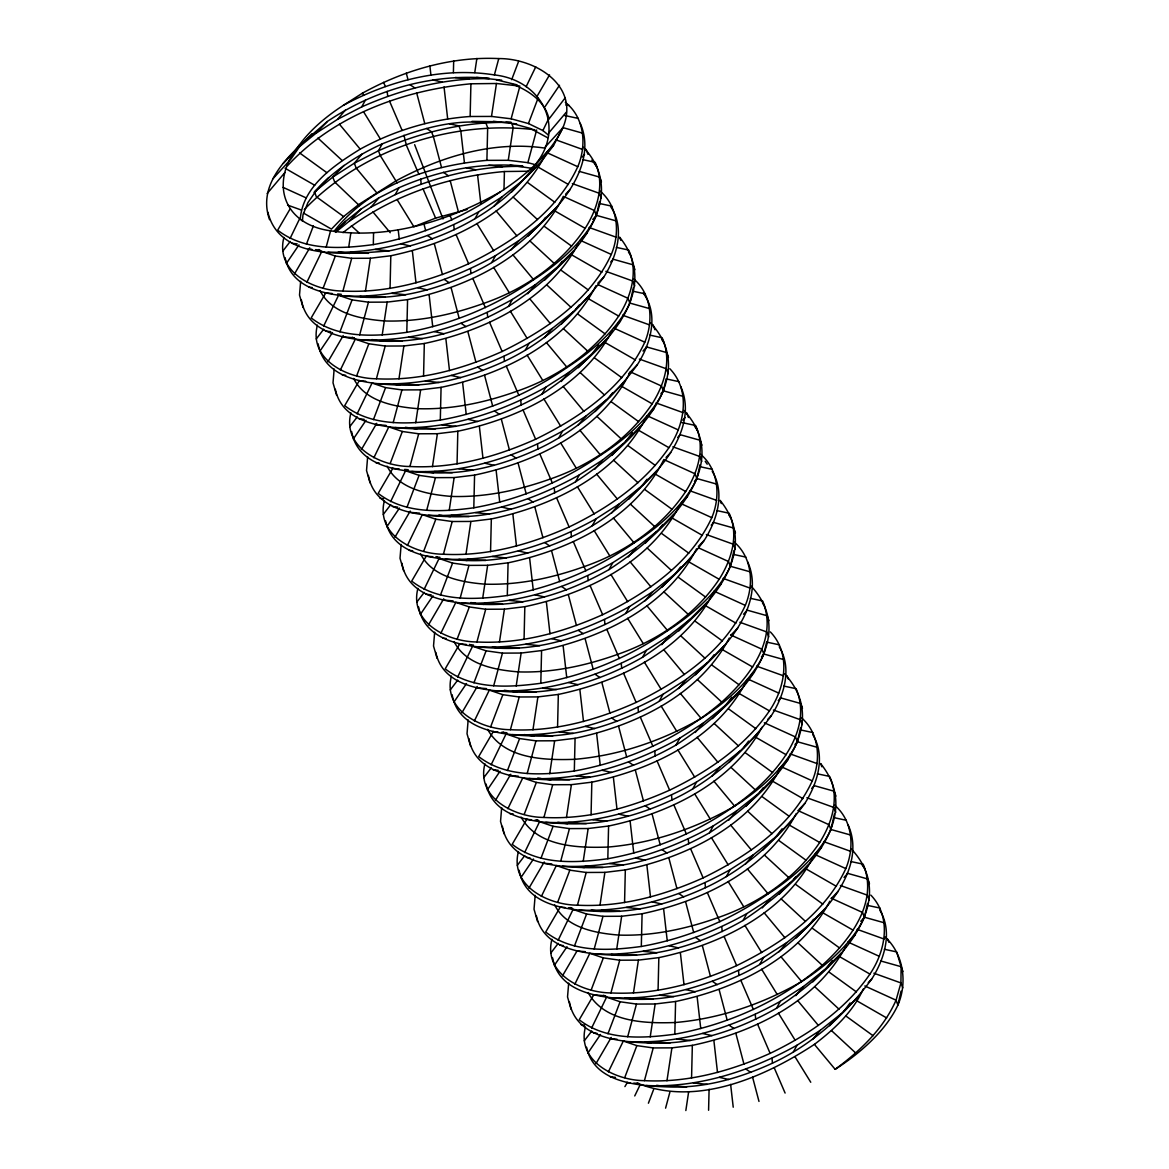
<?xml version="1.0" encoding="UTF-8"?>
<svg xmlns="http://www.w3.org/2000/svg" width="1169" height="1169" viewBox="0 0 1169 1169"><rect width="100%" height="100%" fill="white"/><g stroke="black" fill="none" stroke-linecap="round" stroke-linejoin="round"><path stroke-width="1.5" d="M267.876 212.217C279.756 262.061 350.203 253.834 388.956 250.897C445.959 239.367 502.962 211.238 536.966 162.623C565.781 124.031 539.479 79.682 494.385 74.933C442.496 66.648 389.116 80.69 343.438 105.283A135.414 67.51 -20.9 0 0 299.337 145.044C269.323 181.283 282.109 224.127 330.564 230.819C389.423 239.893 449.174 220.634 500.127 191.994A162.506 80.997 -20.9 0 0 562.888 127.728C580.511 85.746 535.358 58.289 498.768 58.582C451.161 56.317 403.846 70.286 362.419 93.184L343.438 105.283M283.906 237.409C274.993 271.924 314.096 290.906 342.926 291.037C386.369 293.331 429.271 281.393 468.623 263.756C512.563 242.246 556.649 212.48 577.778 166.714C586.926 145.321 584.602 117.338 565.314 102.317M285.075 257.633C292.498 293.434 336.92 296.21 366.584 297.321C402.75 298.826 438.346 288.538 470.946 273.561C504.438 258.422 532.173 234.048 556.692 207.132C576.142 184.848 593.399 152.934 580.233 123.315M301.383 299.951C307.9 336.847 353.14 340.267 383.344 341.187C427.416 342.795 470.581 327.934 508.515 306.38C555.509 275.709 638.113 206.022 583.404 147.25M317.398 325.143C308.484 359.657 347.602 378.639 376.418 378.771C419.861 381.065 462.778 369.126 502.129 351.489C546.055 329.979 590.155 300.214 611.285 254.447C620.154 233.508 618.313 206.533 600.15 191.117M335.328 389.233C342.751 425.034 387.173 427.81 416.836 428.921C460.922 430.528 504.087 415.667 542.021 394.114C588.577 363.048 668.405 297.803 619.57 237.117L620.812 240.376M350.905 412.876C341.991 447.391 381.109 466.373 409.924 466.504C453.367 468.813 496.284 456.86 535.621 439.223C579.561 417.713 623.647 387.962 644.791 342.181C653.646 321.241 651.82 294.267 633.656 278.85M368.381 475.418C374.913 512.314 420.139 515.734 450.343 516.654C494.414 518.262 537.594 503.401 575.513 481.847C622.507 451.176 705.112 381.489 650.402 322.717M384.411 500.61C375.497 535.124 414.6 554.106 443.431 554.238C486.874 556.546 529.776 544.593 569.128 526.956C607.632 508.398 644.499 483.425 668.916 447.683C684.669 424.639 690.952 390.636 669.822 368.717M385.58 520.833C393.003 556.634 437.425 559.41 467.089 560.521C503.254 562.026 538.851 551.739 571.451 536.761C604.943 521.622 632.677 497.249 657.197 470.333C676.646 448.048 693.918 416.135 680.738 386.515M401.888 563.151C408.419 600.048 453.645 603.467 483.849 604.388C527.92 605.995 571.086 591.134 609.02 569.581C656.014 538.909 738.618 469.222 683.909 410.451M417.903 588.343C408.989 622.858 448.107 641.839 476.923 641.971C520.38 644.28 563.283 632.327 602.634 614.689C646.559 593.18 690.66 563.429 711.789 517.662C720.659 496.708 718.818 469.733 700.655 454.317M435.832 652.434C443.256 688.234 487.678 691.011 517.341 692.121C561.427 693.728 604.592 678.868 642.526 657.314C689.082 626.248 768.91 561.003 720.089 500.317L721.317 503.576M451.409 676.077C442.496 710.591 481.613 729.573 510.429 729.704C553.872 732.013 596.789 720.06 636.141 702.423C680.066 680.913 724.166 651.162 745.296 605.396C754.151 584.442 752.325 557.467 734.161 542.051M468.886 738.618C475.418 775.515 520.643 778.934 550.847 779.855C594.933 781.462 638.099 766.601 676.033 745.048C723.012 714.376 805.631 644.689 750.922 585.917M484.916 763.81C476.002 798.325 515.105 817.306 543.936 817.452C587.379 819.747 630.296 807.794 669.632 790.156C708.136 771.598 745.004 746.64 769.421 710.884C785.173 687.84 791.457 653.836 770.342 631.918M502.392 826.351C508.924 863.248 554.15 866.667 584.354 867.588C628.425 869.195 671.591 854.334 709.525 832.781C756.518 802.109 839.123 732.422 784.414 673.651M518.422 851.543C509.509 886.058 548.612 905.04 577.442 905.186C620.885 907.48 663.787 895.527 703.139 877.89C747.079 856.38 791.165 826.629 812.294 780.863C821.164 759.908 819.323 732.934 801.174 717.518M536.337 915.634C543.76 951.434 588.182 954.225 617.86 955.321C661.932 956.929 705.097 942.068 743.031 920.514C789.586 889.448 869.415 824.203 820.594 763.518L821.836 766.776M551.914 939.277C543 973.792 582.118 992.773 610.934 992.919C654.377 995.214 697.294 983.261 736.645 965.623C780.571 944.114 824.671 914.363 845.801 868.596C854.671 847.642 852.829 820.667 834.666 805.251M569.391 1001.818C575.922 1038.715 621.163 1042.134 651.352 1043.055C695.438 1044.662 738.603 1029.801 776.537 1008.248C823.517 977.576 906.136 907.889 851.427 849.118M585.421 1027.01C576.507 1061.525 615.625 1080.507 644.44 1080.653C687.883 1082.947 730.8 1070.994 770.137 1053.357C808.641 1034.813 845.508 1009.841 869.926 974.084C885.678 951.04 891.962 917.037 870.847 895.118M637.134 1083.005C696.154 1107.364 764.511 1077.131 814.398 1044.385L835.148 1069.328A162.506 80.997 -20.9 0 0 897.909 1005.062C907.699 982.398 903.462 953.714 884.918 936.851M289.897 209.266L277.681 230.176C304.583 251.16 341.377 248.851 373.306 244.599L373.569 232.909M390.051 288.465L390.811 255.763C451.804 242.904 516.435 211.837 545.791 153.987M325.83 292.82L311.188 317.91C338.075 338.893 374.884 336.584 406.797 332.332L407.572 299.629C469.076 286.683 534.35 255.12 563.312 196.363L594.524 210.581L596.395 215.461L592.756 219.436M423.558 376.199L424.318 343.496C484.799 330.739 548.758 300.126 578.523 243.225M359.336 380.553L344.694 405.643C371.581 426.627 408.376 424.318 440.304 420.066L441.078 387.363C502.056 374.504 566.687 343.438 596.044 285.587M453.397 72.624L453.674 60.949M457.05 463.932L457.824 431.229C518.305 418.487 582.25 387.86 612.015 330.959M300.243 219.655C302.391 186.266 334.349 165.209 360.198 149.15C393.982 130.607 431.668 119.165 470.143 116.491L470.917 83.788L496.46 83.496L519.913 86.082M392.842 468.287L378.186 493.376C405.088 514.36 441.882 512.051 473.81 507.799L474.57 475.096C536.089 462.15 601.348 430.587 630.31 371.83L661.537 386.048L663.393 390.928L660.967 393.588M334.013 231.404C370.091 184.98 430.25 165.311 486.903 160.358L487.663 127.655L485.807 122.789C450.27 118.829 414.82 130.738 382.234 143.86C356.896 155.448 333.063 170.922 314.505 191.921L316.375 196.801L343.613 216.543L358.927 204.37L395.926 180.917C440.947 156.471 493.406 140.601 544.9 148.098M490.556 551.666L491.331 518.963C552.309 506.104 616.94 475.038 646.296 417.187M503.985 189.685L504.423 171.522L528.14 171.244M426.334 556.02L411.693 581.11C438.594 602.093 475.388 599.785 507.302 595.532L508.077 562.83C569.581 549.883 634.855 518.32 663.817 459.563L695.044 473.796L696.899 478.662L694.474 481.321M524.063 639.399L524.823 606.696C585.815 593.837 650.446 562.771 679.803 504.92M459.841 643.754L445.199 668.843C472.086 689.842 508.88 687.518 540.809 683.266L541.583 650.563C602.576 637.704 667.192 606.638 696.549 548.787M557.569 727.133L558.329 694.43C619.322 681.571 683.953 650.505 713.295 592.654M493.347 731.487L478.691 756.577C505.592 777.575 542.387 775.252 574.315 770.999L575.075 738.297C635.571 725.554 699.515 694.927 729.281 638.026M591.061 814.866L591.835 782.163C652.828 769.304 717.445 738.238 746.801 680.387M526.854 819.221L512.197 844.31C539.099 865.308 575.893 862.985 607.822 858.733L608.581 826.03C668.58 813.405 731.809 783.215 762.013 727.264M624.567 902.6L625.327 869.897C686.32 857.038 750.951 825.972 780.308 768.121M560.346 906.954L545.704 932.044C572.591 953.042 609.4 950.718 641.313 946.466L642.088 913.763C702.569 901.021 766.513 870.394 796.279 813.492M658.074 990.333L658.834 957.63C719.826 944.771 784.457 913.705 813.799 855.854M593.852 994.687L579.21 1019.777C606.097 1040.775 642.892 1038.452 674.82 1034.2L675.594 1001.497C736.075 988.755 800.02 958.142 829.785 901.226M691.566 1078.066L692.34 1045.364C752.821 1032.622 816.766 1002.008 846.531 945.093M708.589 1110.258L709.086 1089.23M489.197 78.265C432.369 73.121 374.401 89.75 327.291 121.518C300.258 145.657 254.667 177.79 269.571 219.699M300.652 281.276L299.512 295.085L303.063 307.432M334.159 369.009L333.019 382.818L336.57 395.166M367.65 456.743L366.525 470.552L370.076 482.899M401.157 544.476L400.017 558.285L403.583 570.633M434.663 632.21L433.524 646.019L437.074 658.366M468.155 719.943L467.03 733.752L470.581 746.1M501.662 807.677L500.537 821.486L504.087 833.833M535.168 895.41L534.028 909.219L537.579 921.567M568.675 983.144L567.535 996.952L571.086 1009.3M302.391 221.306L302.976 214.848L307.885 202.705L316.551 190.138M348.683 247.331L350.802 233.215M365.444 291.198L370.383 258.247L390.811 255.763M382.19 335.065L387.144 302.113L407.572 299.629M398.936 378.931L403.889 345.98L424.318 343.496M415.696 422.798L420.635 389.847L441.078 387.363M474.76 72.566L476.879 58.45M432.442 466.665L437.396 433.714L457.824 431.229M470.143 116.491L491.506 116.432L496.46 83.496M449.203 510.532L454.142 477.58L474.57 475.096M486.903 160.358L508.267 160.299L513.206 127.363L511.964 124.104M465.949 554.398L470.888 521.447L491.331 518.963M482.695 598.265L487.648 565.314L508.077 562.83M499.455 642.132L504.394 609.181L524.823 606.696M516.201 685.998L521.14 653.047L541.583 650.563M532.947 729.865L537.901 696.914L558.329 694.43M549.708 773.732L554.647 740.781L575.075 738.297M566.454 817.599L571.407 784.662L591.835 782.163M583.199 861.465L588.153 828.529L608.581 826.03M599.96 905.332L604.899 872.395L625.327 869.897M616.706 949.199L621.66 916.262L642.088 913.763M633.452 993.066L638.406 960.129L658.834 957.63M650.212 1036.932L655.151 1003.996L675.594 1001.497M666.958 1080.799L671.912 1047.862L692.34 1045.364M685.838 1110.55L688.658 1091.729M599.507 201.565L596.395 215.461A162.506 80.997 -20.9 0 1 533.634 279.727C495.714 306.03 452.257 324.266 406.797 332.332M440.304 420.066C485.763 411.999 529.221 393.763 567.14 367.461A162.506 80.997 -20.9 0 0 629.901 303.195L633.408 287.559M666.125 378.771L663.393 390.928A162.506 80.997 -20.9 0 1 600.632 455.194C562.727 481.496 519.27 499.733 473.81 507.799M700.012 464.765L696.899 478.662A162.506 80.997 -20.9 0 1 634.139 542.927C596.219 569.23 552.762 587.466 507.302 595.532M540.809 683.266C586.268 675.2 629.726 656.963 667.645 630.661A162.506 80.997 -20.9 0 0 730.406 566.395L733.913 550.76M766.63 641.971L763.898 654.129L761.472 656.788M800.517 727.966L797.404 741.862L794.978 744.521M641.313 946.466C686.773 938.4 730.23 920.164 768.15 893.861A162.506 80.997 -20.9 0 0 830.911 829.595L834.418 813.96M867.53 903.432L864.417 917.329L860.779 921.304M901.036 991.166L897.909 1005.062L896.053 1000.196L900.919 982.939L901.124 966.69L896.638 951.902L884.378 949.272M326.166 247.17L330.564 230.819M342.926 291.037L351.694 258.32L370.383 258.247M359.672 334.904L368.454 302.187L387.144 302.113M376.418 378.771L385.2 346.053L403.889 345.98M393.179 422.637L401.946 389.92L420.635 389.847M494.385 74.933L498.768 58.582M409.924 466.504L418.707 433.787L437.396 433.714M491.506 116.432L511.131 118.8L519.445 87.807M426.67 510.371L435.452 477.653L454.142 477.58M508.267 160.299L527.877 162.666L536.659 129.949M443.431 554.238L452.198 521.52L470.888 521.447M460.177 598.104L468.959 565.387L487.648 565.314M476.923 641.971L485.705 609.254L504.394 609.181M493.683 685.838L502.451 653.12L521.14 653.047M510.429 729.704L519.211 696.987L537.901 696.914M527.175 773.571L535.957 740.854L554.647 740.781M543.936 817.452L552.703 784.72L571.407 784.662M560.682 861.319L569.464 828.602L588.153 828.529M577.442 905.186L586.21 872.469L604.899 872.395M594.188 949.053L602.97 916.335L621.66 916.262M610.934 992.919L619.716 960.202L638.406 960.129M627.695 1036.786L636.462 1004.069L655.151 1003.996M644.44 1080.653L653.223 1047.935L671.912 1047.862M665.585 1108.154L669.969 1091.802M318.129 343.818C324.661 380.714 369.886 384.133 400.09 385.054C436.256 386.559 471.852 376.272 504.453 361.294C544.389 342.707 577.778 312.284 603.774 277.097C616.721 256.815 625.43 228.306 610.715 206.738M351.635 431.551C358.152 468.448 403.393 471.867 433.597 472.787C469.763 474.293 505.359 464.005 537.959 449.028C577.895 430.44 611.27 400.017 637.266 364.83C650.578 344.154 659.243 314.563 643.213 293.039M418.634 607.018C425.165 643.914 470.391 647.334 500.595 648.254C536.761 649.759 572.357 639.472 604.957 624.494C644.893 605.907 678.283 575.484 704.279 540.297C716.933 520.351 725.496 493.04 712.228 471.37M452.14 694.751C458.672 731.648 503.897 735.067 534.101 735.988C570.267 737.493 605.863 727.206 638.464 712.228C671.941 697.089 699.676 672.716 724.196 645.799C743.659 623.515 760.917 591.602 747.736 561.982M486.085 784.034C493.508 819.834 537.93 822.625 567.593 823.721C603.759 825.226 639.355 814.939 671.97 799.961C711.906 781.374 745.281 750.951 771.277 715.764C783.946 695.818 792.509 668.522 779.241 646.837M519.138 870.218C525.67 907.115 570.896 910.534 601.1 911.455C637.266 912.96 672.862 902.673 705.462 887.695C745.398 869.108 778.788 838.684 804.783 803.498C817.452 783.551 826.001 756.255 812.733 734.57M552.645 957.952C559.177 994.848 604.402 998.268 634.606 999.188C670.772 1000.693 706.368 990.406 738.969 975.428C772.461 960.29 800.195 935.916 824.715 909.014C844.164 886.716 861.421 854.802 848.256 825.182M306.439 244.16L313.38 225.865M323.185 288.027L335.328 256.026L351.694 258.32M339.931 331.894L352.074 299.892L368.454 302.187M356.691 375.76L368.834 343.759L385.2 346.053M373.437 419.627L385.58 387.626L401.946 389.92M511.671 79.682L518.612 61.387M390.198 463.494L402.341 431.493L418.707 433.787M511.131 118.8L528.432 123.549L538.018 98.269M406.944 507.361L419.087 475.359L435.452 477.653M423.689 551.227L435.832 519.226L452.198 521.52M440.45 595.094L452.593 563.093L468.959 565.387M457.196 638.961L469.339 606.959L485.705 609.254M473.942 682.828L486.085 650.826L502.451 653.12M490.702 726.694L502.845 694.693L519.211 696.987M507.448 770.561L519.591 738.56L535.957 740.854M524.194 814.428L536.337 782.426L552.703 784.72M540.955 858.294L553.098 826.293L569.464 828.602M557.701 902.161L569.844 870.16L586.21 872.469M574.447 946.028L586.59 914.026L602.97 916.335M591.207 989.909L603.35 957.893L619.716 960.202M607.953 1033.776L620.096 1001.76L636.462 1004.069M624.714 1077.643L636.857 1045.627L653.223 1047.935M648.4 1103.215L653.603 1089.493M290.102 238.432L299.702 218.588M306.848 282.299L321.796 251.437L318.859 249.538M323.608 326.166L338.542 295.304L352.074 299.892M340.354 370.032L355.303 339.171L352.366 337.271M357.1 413.899L372.049 383.037L385.58 387.626M526.138 86.696L535.753 66.852M373.861 457.766L388.795 426.904L402.341 431.493M548.495 135.122L542.884 130.563L549.182 117.572M390.607 501.633L405.555 470.771L419.087 475.359M407.367 545.499L422.301 514.638L435.832 519.226M424.113 589.366L439.062 558.504L436.125 556.605M440.859 633.233L455.808 602.371L469.339 606.959M457.62 677.099L472.554 646.238L469.617 644.338M474.366 720.966L489.314 690.105L502.845 694.693M491.112 764.833L506.06 733.971L503.123 732.072M507.872 808.7L522.806 777.838L536.337 782.426M524.618 852.566L539.567 821.705L536.629 819.805M541.364 896.433L556.312 865.571L569.844 870.16M558.124 940.3L573.058 909.438L570.136 907.539M574.87 984.166L589.819 953.305L603.35 957.893M591.616 1028.033L606.565 997.172L603.628 995.272M608.377 1071.9L623.311 1041.038L636.857 1045.627M634.738 1095.938L640.071 1084.905M814.398 1044.385C834.067 1029.436 853.005 1011.886 863.292 988.959M525.729 177.644L539.932 163.265L553.521 145.497L562.888 127.728L544.696 147.615M320.101 290.686C331.675 313.847 360.885 319.02 384.309 320.949C418.21 322.074 451.789 314.797 483.571 303.443C524.121 289.386 561.076 264.326 585.158 228.35C597.432 209.032 605.162 184.249 595.123 162.301L582.849 159.656M353.593 378.42C365.181 401.581 394.391 406.754 417.815 408.682C451.716 409.808 485.281 402.531 517.078 391.177C557.628 377.119 594.583 352.059 618.664 316.083C630.939 296.765 638.669 271.982 628.63 250.034L616.355 247.39M387.1 466.153C398.687 489.314 427.883 494.487 451.322 496.416C485.223 497.541 518.788 490.264 550.584 478.91C591.119 464.853 628.089 439.792 652.156 403.816C664.43 384.499 672.16 359.716 662.122 337.768L649.862 335.123M420.606 553.887C432.179 577.048 461.39 582.22 484.814 584.149C518.715 585.274 552.294 577.997 584.091 566.644C624.626 552.586 661.596 527.526 685.662 491.55C697.937 472.232 705.667 447.449 695.628 425.501L681.6 422.491M454.098 641.62C465.686 664.781 494.896 669.954 518.32 671.883C552.221 673.008 585.786 665.731 617.583 654.392C658.132 640.32 695.087 615.259 719.169 579.283C731.443 559.966 739.173 535.183 729.135 513.235L716.86 510.59M574.315 770.999C628.279 761.267 679.963 737.785 721.741 702.087C748.92 677.567 778.642 639.414 762.626 600.968L750.366 598.338M607.822 858.733C661.786 849.001 713.47 825.519 755.232 789.82C782.426 765.3 812.134 727.147 796.133 688.702L783.858 686.071M554.617 904.821C566.191 927.996 595.401 933.154 618.825 935.083C652.726 936.208 686.305 928.931 718.087 917.592C758.637 903.52 795.592 878.46 819.674 842.484C831.948 823.166 839.678 798.383 829.639 776.435L817.365 773.805M674.82 1034.2C728.784 1024.468 780.483 1000.985 822.245 965.287C849.425 940.767 879.146 902.614 863.146 864.169L850.871 861.538M586.59 1047.234C594.013 1083.035 638.435 1085.826 668.113 1086.922C704.279 1088.427 739.875 1078.139 772.475 1063.162C812.411 1044.575 845.786 1014.151 871.782 978.964C884.451 959.018 893.014 931.722 879.746 910.052M835.148 1069.328C860.033 1051.019 883.369 1028.881 896.053 1000.196L864.826 985.964M297.759 148.054L316.054 133.208L337.578 119.326L361.689 106.905L365.473 99.993M382.234 143.86L378.449 150.772L354.324 163.192L332.8 177.074L314.505 191.921M335.488 232.368L349.546 220.941L371.07 207.074L395.195 194.638L398.98 187.727C437.703 170.776 480.415 161.921 522.704 165.998M475.009 218.647L478.793 211.735L501.983 196.874L522.587 180.552L539.932 163.265M491.769 262.514L495.554 255.602L518.744 240.741L539.333 224.419L556.692 207.132M508.515 306.38L512.3 299.469L535.49 284.608L556.079 268.285L573.438 250.999M525.261 350.247L529.06 343.335L552.25 328.474L572.839 312.152L590.199 294.866M542.021 394.114L545.806 387.202L568.996 372.341L589.585 356.019L606.945 338.732M558.767 437.98L562.552 431.069L585.742 416.208L606.346 399.886L623.691 382.599M575.513 481.847L579.313 474.935L602.503 460.075L623.092 443.752L640.451 426.466M592.274 525.714L596.058 518.802L619.249 503.941L639.838 487.619L657.197 470.333M609.02 569.581L612.804 562.669L635.994 547.808L656.598 531.5L673.943 514.199M625.766 613.447L629.565 606.536L652.755 591.675L673.344 575.367L690.704 558.066M642.526 657.314L646.311 650.402L669.501 635.541L690.09 619.234L707.45 601.933M659.272 701.181L663.057 694.269L686.247 679.408L706.85 663.101L724.196 645.799M676.033 745.048L679.817 738.136L703.007 723.275L723.596 706.967L740.956 689.666M692.779 788.914L696.563 782.003L719.753 767.142L740.342 750.834L757.702 733.548M709.525 832.781L713.309 825.869L736.499 811.008L757.103 794.701L774.448 777.414M726.285 876.648L730.07 869.736L753.26 854.875L773.849 838.568L791.208 821.281M743.031 920.514L746.816 913.603L770.006 898.742L790.595 882.434L807.954 865.148M759.777 964.381L763.576 957.469L786.766 942.609L807.355 926.301L824.715 909.014M776.537 1008.248L780.322 1001.336L803.512 986.475L824.101 970.168L841.461 952.881M793.283 1052.115L797.068 1045.203L820.258 1030.342L840.862 1014.034L858.207 996.748M294.427 274.043L309.727 247.843M327.934 361.776L343.233 335.576M537.345 95.8L549.547 74.889M361.44 449.51L376.725 423.31M394.947 537.243L410.231 511.058M428.438 624.977L443.738 598.791M461.945 712.71L477.244 686.524M495.451 800.444L510.736 774.258M528.943 888.177L544.243 861.991M562.45 975.91L576.843 951.259M595.956 1063.644L611.241 1037.458M624.918 1086.6L627.358 1082.421M286.317 263.566L298.986 244.862M319.824 351.299L332.493 332.595M544.959 106.774L559.513 85.293M353.316 439.033L365.999 420.329M386.822 526.766L399.491 508.062M420.329 614.499L432.998 595.795M453.835 702.233L466.504 683.544M487.327 789.966L500.011 771.277M520.833 877.7L533.502 859.01M554.34 965.433L567.009 946.744M587.832 1053.167L600.515 1034.477M542.474 221.511L545.543 217.405M559.235 265.378L562.289 261.272M575.981 309.244L579.05 305.138M592.727 353.111L598.864 344.913M609.487 396.978L612.556 392.886M626.233 440.845L632.371 432.647M642.994 484.711L647.071 479.246M659.74 528.578L662.808 524.486M676.486 572.445L680.577 566.98M709.992 660.178L714.084 654.713M726.738 704.045L731.852 697.221M743.499 747.912L748.598 741.088M760.245 791.778L763.313 787.687M776.99 835.645L782.105 828.821M793.751 879.512L795.797 876.779M810.497 923.378L813.566 919.287M827.243 967.245L832.357 960.421M844.003 1011.112L850.126 1002.914M282.766 251.218L290.233 241.472M316.273 338.952L323.725 329.205M548.772 119.296L565.226 97.816M349.765 426.685L357.232 416.938M383.271 514.418L390.738 504.672M416.778 602.152L424.245 592.405M450.284 689.885L457.737 680.139M483.776 777.619L491.243 767.872M517.283 865.352L524.749 855.606M550.789 953.086L558.241 943.339M584.281 1040.819L591.748 1031.073M337.578 119.326L345.308 110.149M362.054 154.03L354.324 163.192L356.18 168.073L376.944 193.017M371.07 207.074L378.8 197.897L398.98 187.727M494.253 206.051L501.983 196.874M511.014 249.918L518.744 240.741M527.76 293.784L535.49 284.608M544.52 337.651L552.25 328.474M561.266 381.518L568.996 372.341M578.012 425.384L585.742 416.208M594.773 469.251L602.503 460.075M611.519 513.118L619.249 503.941M628.264 556.985L635.994 547.808M645.025 600.851L652.755 591.675M661.771 644.718L669.501 635.541M678.517 688.585L686.247 679.408M695.277 732.452L703.007 723.275M712.023 776.318L719.753 767.142M728.769 820.185L736.499 811.008M745.53 864.052L753.26 854.875M762.276 907.918L770.006 898.742M779.036 951.785L786.766 942.609M795.782 995.652L803.512 986.475M812.528 1039.519L820.258 1030.342M267.146 193.543L284.871 172.588M548.685 133.032L566.395 112.092M582.264 156.997L584.515 154.352M682.769 420.197L685.019 417.552M272.947 178.725L291.139 158.838L299.805 146.271L299.337 145.044M610.715 261.973L613.14 259.328M643.008 351.036L646.647 347.061M677.728 437.454L680.153 434.795M711.22 525.188L713.645 522.528M743.513 614.236L747.152 610.262M778.233 700.655L780.658 697.995M811.739 788.388L814.15 785.729M844.018 877.437L847.657 873.462M287.53 165.72C334.29 115.161 403.553 90.159 470.917 83.788M304.276 209.587C362.448 149.121 451.994 119.925 534.861 129.744M316.054 133.208L327.291 121.518M344.037 165.384L332.8 177.074L334.655 181.94L359.394 205.598M349.546 220.941L360.783 209.251L378.8 197.897M511.35 192.257L522.587 180.552M528.096 236.123L539.333 224.419M544.842 279.99L556.079 268.285M561.602 323.857L572.839 312.152M578.348 367.724L589.585 356.019M595.094 411.59L606.346 399.886M611.855 455.457L623.092 443.752M628.601 499.324L639.838 487.619M645.346 543.19L656.598 531.5M662.107 587.057L673.344 575.367M678.853 630.924L690.09 619.234M695.599 674.791L706.85 663.101M712.359 718.657L723.596 706.967M729.105 762.524L740.342 750.834M745.866 806.391L757.103 794.701M762.612 850.258L773.849 838.568M779.358 894.124L790.595 882.434M796.118 937.991L807.355 926.301M812.864 981.858L824.101 970.168M829.61 1025.724L840.862 1014.034M283.249 163.397L311.977 133.69M314.183 192.578L328.723 177.556M343.613 216.543L331.441 229.124L303.414 213.036M335.737 231.491L345.469 221.423L360.783 209.251M536.966 162.623L553.521 145.497M565.533 194.259L570.267 189.363M581.11 239.338L587.013 233.23M597.856 283.205L603.774 277.097M618.153 323.404L620.52 320.964M628.995 373.393L637.266 364.83M649.292 413.592L654.026 408.697M666.052 457.459L670.772 452.564M681.615 502.538L687.533 496.43M698.361 546.42L704.279 540.297M718.657 586.604L721.025 584.164M730.683 635.366L737.785 628.031M750.98 675.565L754.531 671.897M767.741 719.432L771.277 715.764M778.569 769.421L788.038 759.631M798.88 809.62L804.783 803.498M815.626 853.487L821.529 847.364M831.188 898.566L838.29 891.231M847.949 942.433L855.036 935.098M868.246 982.632L871.782 978.964M336 230.994L345.469 221.423M342.97 232.66C388.795 196.377 446.529 176.607 504.423 171.522M500.127 191.994C462.208 218.296 418.765 236.533 373.306 244.599M487.605 729.354C504.131 759.192 544.418 760.361 574.593 759.324C619.219 755.554 662.428 740.649 701.137 718.394A162.506 80.997 -20.9 0 0 763.898 654.129L762.042 649.263L730.83 635.03M521.111 817.087C537.638 846.926 577.924 848.095 608.085 847.057C652.711 843.287 695.92 828.383 734.643 806.128A162.506 80.997 -20.9 0 0 797.404 741.862L795.548 736.996L764.321 722.763M588.109 992.569C604.636 1022.393 644.923 1023.562 675.097 1022.524C719.724 1018.754 762.933 1003.864 801.656 981.595A162.506 80.997 -20.9 0 0 864.417 917.329L862.547 912.463L831.334 898.23M328.036 252.051C380.962 254.579 432.998 237.219 478.793 211.735M344.782 295.918C397.708 298.446 449.744 281.086 495.554 255.602M361.528 339.784C414.454 342.312 466.504 324.953 512.3 299.469M378.288 383.651C431.215 386.179 483.25 368.82 529.06 343.335M395.034 427.518C447.961 430.046 500.011 412.686 545.806 387.202M411.78 471.385C464.721 473.913 516.756 456.553 562.552 431.069M428.541 515.251C481.467 517.779 533.502 500.42 579.313 474.935M445.287 559.118C498.213 561.646 550.263 544.286 596.058 518.802M462.033 602.985C514.974 605.513 567.009 588.153 612.804 562.669M478.793 646.852C531.72 649.379 583.755 632.02 629.565 606.536M495.539 690.718C548.466 693.246 600.515 675.887 646.311 650.402M512.285 734.585C565.226 737.113 617.261 719.753 663.057 694.269M529.046 778.452C581.972 780.98 634.007 763.62 679.817 738.136M545.791 822.318C598.718 824.846 650.768 807.487 696.563 782.003M562.552 866.185C615.478 868.713 667.514 851.353 713.309 825.869M579.298 910.052C632.224 912.58 684.26 895.22 730.07 869.736M596.044 953.919C648.97 956.447 701.02 939.087 746.816 913.603M612.804 997.785C665.731 1000.313 717.766 982.954 763.576 957.469M629.55 1041.652C682.477 1044.18 734.527 1026.82 780.322 1001.336M646.296 1085.519C699.237 1088.047 751.272 1070.687 797.068 1045.203M361.689 106.905C401.698 89.209 445.155 77.841 489.124 78.674M395.195 194.638C435.204 176.943 478.662 165.574 522.631 166.422M467.089 209.529L435.613 218.106L413.87 226.728L397.051 199.504M472.013 121.357L500.566 121.781M476.616 77.446L501.691 80.164M505.958 122.131L511.35 122.482C465.554 121.079 420.095 132.185 378.449 150.772L380.305 155.638L397.124 182.861M493.376 121.313L516.625 123.914M350.554 252.212L368.527 253.381M367.3 296.078L385.273 297.247M384.046 339.945L402.034 341.114M400.806 383.812L418.78 384.981M417.552 427.679L435.526 428.848M434.313 471.545L452.286 472.714M451.059 515.412L469.032 516.581M467.805 559.279L485.778 560.448M484.565 603.146L502.538 604.315M501.311 647.012L519.284 648.181M518.057 690.879L536.03 692.048M534.817 734.746L552.791 735.915M551.563 778.612L569.537 779.781M568.309 822.479L586.297 823.648M585.07 866.346L603.043 867.515M601.816 910.213L619.789 911.382M618.562 954.079L636.55 955.248M635.322 997.946L653.296 999.115M652.068 1041.813L670.042 1042.982M668.829 1085.68L686.802 1086.849M496.24 79.813L517.136 84.855M308.295 249.041L311.889 249.333M315.484 249.64L319.079 249.947M325.04 292.908L332.244 293.507M337.636 293.96L341.231 294.267M341.801 336.774L354.382 337.826M358.547 380.641L365.736 381.24M375.307 424.508L386.091 425.414M392.053 468.374L399.243 468.974M404.635 469.427L408.229 469.733M408.799 512.241L419.598 513.147M425.56 556.108L432.749 556.707M436.344 557.014L439.939 557.306M442.306 599.975L453.09 600.881M459.052 643.841L466.241 644.44M469.85 644.747L473.445 645.04M475.812 687.708L486.596 688.614M492.558 731.575L497.95 732.028M501.545 732.32L506.937 732.773M509.304 775.442L518.305 776.187M526.065 819.308L531.457 819.761M535.051 820.053L538.646 820.36M542.811 863.175L551.797 863.92M559.556 907.042L564.963 907.495M568.558 907.802L572.152 908.094M576.317 950.908L585.304 951.668M593.063 994.775L605.659 995.827M609.823 1038.642L617.013 1039.241M626.569 1082.509L630.164 1082.815M633.759 1083.108L639.151 1083.561M455.252 77.49L469.047 78.922M488.759 165.224L502.553 166.656M375.161 249.465L388.956 250.897M391.907 293.331L405.701 294.763M408.668 337.198L422.462 338.63M425.414 381.065L439.208 382.497M442.16 424.931L455.968 426.364M458.92 468.798L472.714 470.23M475.666 512.665L489.46 514.097M492.412 556.532L506.221 557.964M509.173 600.398L522.967 601.83M525.918 644.265L539.713 645.697M542.679 688.132L556.473 689.564M559.425 731.999L573.219 733.431M576.171 775.865L589.965 777.297M592.931 819.732L606.726 821.164M609.677 863.599L623.472 865.031M626.423 907.465L640.217 908.897M643.184 951.332L656.978 952.764M659.93 995.199L673.724 996.631M676.676 1039.066L690.484 1040.498M693.436 1082.932L707.23 1084.364M291.958 243.298L297.204 243.912M308.718 287.165L312.211 287.574M325.464 331.032L330.71 331.645M342.225 374.898L345.717 375.307M358.971 418.765L364.217 419.379M375.717 462.632L379.224 463.041M392.477 506.498L397.723 507.112M409.223 550.365L412.715 550.774M425.969 594.232L431.215 594.846M442.73 638.099L446.222 638.508M492.982 769.699L498.228 770.313M509.728 813.566L513.22 813.975M526.474 857.432L529.981 857.841M559.98 945.166L563.473 945.575M593.487 1032.899L596.979 1033.308M610.233 1076.766L615.478 1077.38M510.122 165.18L533.196 168.497M338.382 251.832L349.838 253.454M360.037 296.4L366.584 297.321M371.888 339.565L376.798 340.267M380.071 340.72L383.344 341.187M393.544 384.133L400.09 385.054M405.38 427.299L410.29 428M413.563 428.453L416.836 428.921M425.414 471.633L433.597 472.787M438.886 515.032L442.16 515.5M447.069 516.187L450.343 516.654M458.906 559.366L467.089 560.521M470.756 602.546L475.666 603.233M478.939 603.701L483.849 604.388M492.412 647.1L500.595 648.254M504.248 690.28L507.521 690.733M512.431 691.434L517.341 692.121M524.282 734.6L534.101 735.988M537.755 778.013L541.028 778.466M545.938 779.168L550.847 779.855M557.774 822.333L567.593 823.721M579.444 866.901L584.354 867.588M591.28 910.066L601.1 911.455M611.314 954.401L617.86 955.321M624.787 997.8L634.606 999.188M644.806 1042.134L651.352 1043.055M656.657 1085.314L663.203 1086.235M565.781 104.947L569.318 105.517M380.057 498.257L383.593 498.827M581.066 1024.658L584.602 1025.228M564.349 115.424L578.363 118.434M599.609 203.523L611.869 206.168M633.101 291.256L645.376 293.901M666.608 378.99L678.882 381.635M700.114 466.723L712.374 469.368M733.606 554.457L745.88 557.102M767.112 642.205L779.387 644.835M800.619 729.938L812.879 732.568M834.125 817.672L846.385 820.302M867.617 905.405L879.892 908.035M432.793 79.916L442.189 82.078M449.539 123.782L458.935 125.945L460.791 130.811L464.429 162.783M466.285 167.649L475.681 169.812M401.099 243.883L410.494 246.031M417.844 287.749L427.24 289.897M434.605 331.616L444.001 333.764M451.351 375.483L460.747 377.631M468.097 419.35L477.493 421.498M484.857 463.216L494.253 465.364M501.603 507.083L510.999 509.231M518.364 550.95L527.745 553.098M535.11 594.816L544.506 596.964M551.856 638.683L561.252 640.831M568.616 682.55L578.012 684.698M585.362 726.417L594.758 728.565M602.108 770.283L611.504 772.431M618.869 814.15L628.264 816.298M635.615 858.017L645.01 860.165M652.36 901.884L661.756 904.032M669.121 945.75L678.517 947.898M685.867 989.617L695.263 991.765M702.613 1033.484L712.009 1035.632M719.373 1077.35L728.769 1079.498M512.986 123.68L530.288 128.415L547.545 137.708M527.877 162.666L536.527 165.034M562.508 127.509L582.849 133.222M579.254 171.375L599.609 177.089L601.465 181.969M596 215.242L616.355 220.956M612.761 259.109L633.101 264.822L634.972 269.703M629.506 302.976L649.862 308.689M646.252 346.842L666.608 352.556L668.463 357.436M663.013 390.709L683.354 396.423M679.759 434.576L700.114 440.289L701.97 445.17M696.519 478.442L716.86 484.156M713.265 522.309L733.606 528.023L735.476 532.903M730.011 566.176L750.366 571.889M746.772 610.043L767.112 615.756L768.983 620.637M763.518 653.909L783.873 659.623M780.264 697.776L800.619 703.49L802.475 708.37M797.024 741.643L817.365 747.356M813.77 785.51L834.125 791.223L835.981 796.104M830.516 829.376L850.871 835.09M847.277 873.243L867.617 878.956L869.488 883.837M864.023 917.11L884.378 922.823M880.768 960.976L901.124 966.69L902.979 971.571M321.796 251.437L335.328 256.026M355.303 339.171L368.834 343.759M439.062 558.504L452.593 563.093M472.554 646.238L486.085 650.826M506.06 733.971L519.591 738.56M539.567 821.705L553.098 826.293M573.058 909.438L586.59 914.026M606.565 997.172L620.096 1001.76M555.611 139.739L582.644 149.471M572.357 183.606L599.405 193.338L601.261 198.219M589.118 227.473L616.151 237.205M605.863 271.34L632.897 281.071L634.767 285.952M622.609 315.206L649.657 324.938M287.603 205.101L301.12 209.967M639.37 359.073L666.403 368.805L668.273 373.685M656.116 402.94L683.149 412.672M672.862 446.806L699.91 456.538L701.765 461.419M689.622 490.673L716.655 500.405M706.368 534.54L733.416 544.272L735.272 549.152M723.129 578.407L750.162 588.139M739.875 622.273L766.908 632.005L768.778 636.886M756.621 666.14L783.668 675.872M773.381 710.007L800.414 719.739L802.27 724.619M790.127 753.873L817.16 763.605M806.873 797.74L833.921 807.472L835.777 812.353M823.634 841.607L850.667 851.339M840.379 885.474L867.413 895.206L869.283 900.086M857.125 929.34L884.173 939.072M873.886 973.207L900.919 982.939L902.789 987.82M546.566 152.496L577.778 166.714M580.058 240.23L611.285 254.447M598.455 284.841L628.031 298.314L629.901 303.195M613.564 327.963L644.791 342.181M283.03 187.347L306.03 197.824M647.071 415.696L678.283 429.929M680.577 503.43L711.789 517.662M698.96 548.042L728.535 561.529L730.406 566.395M714.069 591.163L745.296 605.396M747.576 678.897L778.788 693.129M781.082 766.63L812.294 780.863M797.828 810.497L829.04 824.729L830.911 829.595M814.574 854.364L845.801 868.596M848.08 942.097L879.307 956.33M513.542 84.548C528.68 90.671 544.564 101.133 548.729 117.908M528.432 123.549L542.884 130.563M538.821 167.503L568.412 184.483M555.582 211.37L585.158 228.35M572.328 255.237L601.903 272.216M589.088 299.103L618.664 316.083M605.834 342.97L635.41 359.95M285.119 168.263L314.695 185.257M622.58 386.837L652.156 403.816M639.341 430.703L668.916 447.683M656.087 474.57L685.662 491.55M672.833 518.437L702.423 535.417M689.593 562.304L719.169 579.283M706.339 606.17L735.915 623.15M723.085 650.037L752.675 667.017M739.845 693.904L769.421 710.884M756.591 737.771L786.167 754.75M773.337 781.637L802.928 798.617M790.098 825.504L819.674 842.484M806.844 869.371L836.419 886.35M823.604 913.237L853.18 930.217M840.35 957.104L869.926 974.084M857.096 1000.971L886.672 1017.951M409.881 84.606L414.79 87.938M426.641 128.473L431.536 131.805L433.407 136.685L441.531 167.474M443.387 172.34L448.297 175.671M427.562 235.568L432.472 238.9M444.308 279.435L449.217 282.766M461.068 323.302L465.978 326.633M477.814 367.168L482.724 370.5M494.56 411.035L499.47 414.367M511.321 454.902L516.23 458.233M528.067 498.768L532.976 502.1M544.827 542.635L549.722 545.967M561.573 586.502L566.483 589.834M578.319 630.369L583.229 633.7M595.079 674.235L599.975 677.567M611.825 718.102L616.735 721.434M628.571 761.969L633.481 765.3M645.332 805.836L650.227 809.167M662.078 849.702L666.988 853.034M678.824 893.569L683.733 896.901M695.584 937.436L700.494 940.767M712.33 981.302L717.24 984.634M729.076 1025.169L733.986 1028.515M745.837 1069.036L750.746 1072.382M527.584 182.51L554.822 202.266M544.345 226.377L571.583 246.133M561.091 270.244L588.328 290M577.837 314.11L605.089 333.866M594.597 357.977L621.835 377.733M299.615 152.934L326.867 172.676M611.343 401.844L638.581 421.6M628.104 445.71L655.341 465.467M644.85 489.577L672.087 509.333M661.596 533.444L688.833 553.2M678.356 577.311L705.594 597.067M695.102 621.177L722.34 640.933M711.848 665.044L739.086 684.8M728.608 708.911L755.846 728.667M745.354 752.778L772.592 772.534M762.1 796.644L789.338 816.4M778.861 840.511L806.099 860.267M795.607 884.378L822.844 904.134M812.353 928.259L839.605 948.001M829.113 972.126L856.351 991.867M845.859 1015.993L873.097 1035.734M513.206 197.123L537.477 219.553M529.952 240.989L554.223 263.42M546.712 284.856L570.969 307.286M563.458 328.723L587.729 351.153M580.204 372.59L604.475 395.02M317.91 138.074L342.181 160.504M596.964 416.456L621.221 438.886M613.71 460.323L637.982 482.753M351.416 225.807L359.073 232.894M630.456 504.19L654.728 526.62M647.217 548.056L671.488 570.487M663.963 591.923L688.234 614.353M680.709 635.79L704.98 658.22M697.469 679.657L721.741 702.087M714.215 723.523L738.487 745.954M730.976 767.39L755.232 789.82M747.722 811.257L771.993 833.687M764.468 855.124L788.739 877.554M781.228 898.99L805.485 921.42M797.974 942.857L822.245 965.287M814.72 986.724L838.991 1009.154M831.48 1030.59L855.737 1053.021M496.124 210.917L516.873 235.86M512.87 254.784L533.634 279.727M529.63 298.65L550.38 323.594M546.376 342.517L567.14 367.461M563.122 386.384L583.886 411.327M339.434 124.206L360.198 149.15M579.882 430.25L600.632 455.194M596.628 474.117L617.393 499.061M372.94 211.94L390.227 232.719M613.374 517.984L634.139 542.927M630.135 561.851L650.885 586.794M646.881 605.717L667.645 630.661M663.627 649.584L684.391 674.528M680.387 693.451L701.137 718.394M697.133 737.318L717.898 762.261M713.879 781.184L734.643 806.128M730.64 825.051L751.389 849.995M747.386 868.918L768.15 893.861M764.146 912.784L784.896 937.728M780.892 956.651L801.656 981.595M797.638 1000.518L818.402 1025.461M591.952 160.007L596.979 167.182M628.469 252.036L630.486 254.915M661.975 339.77L663.992 342.649M694.474 426.071L697.484 430.382M705.199 461.331L707.201 464.195M728.974 515.237L730.99 518.115M762.48 602.97L764.497 605.849M861.991 864.739L865.002 869.049M476.879 223.513L493.683 250.736M493.625 267.38L509.246 292.659M510.371 311.246L527.19 338.469M527.131 355.113L542.737 380.393M362.419 93.184L363.617 95.127M543.877 398.98L560.696 426.203M363.559 111.771L380.363 138.994M560.623 442.846L576.244 468.126M577.384 486.713L594.203 513.936M594.13 530.58L609.75 555.859M610.876 574.447L627.695 601.67M627.636 618.313L643.242 643.593M644.382 662.18L661.201 689.403M661.143 706.047L676.749 731.326M677.888 749.913L694.707 777.137M694.634 793.78L710.255 819.06M711.395 837.647L728.199 864.87M728.141 881.514L743.762 906.793M744.887 925.38L761.706 952.603M761.647 969.247L777.253 994.527M778.393 1013.114L795.212 1040.337M795.139 1056.981L810.76 1082.26M450.08 215.71L451.877 219.889M456.056 234.56L468.623 263.756M472.817 278.441L485.369 307.622M489.563 322.308L502.129 351.489M506.309 366.175L518.875 395.356M383.564 82.341L385.361 86.506M523.069 410.041L535.621 439.223M389.555 101.192L402.107 130.373M539.815 453.908L552.382 483.089M418.867 174.239L406.301 145.058L403.977 135.253M556.561 497.775L569.128 526.956M423.046 188.925L435.613 218.106M573.321 541.642L585.874 570.823M590.067 585.508L602.634 614.689M606.828 629.375L619.38 658.556M623.574 673.242L636.141 702.423M640.32 717.108L652.886 746.29M657.08 760.975L669.632 790.156M673.826 804.842L686.393 834.023M690.572 848.709L703.139 877.89M707.333 892.575L719.885 921.756M724.079 936.442L736.645 965.623M740.825 980.309L753.391 1009.49M757.585 1024.176L770.137 1053.357M774.331 1068.042L785.1 1093.059M586.078 149.384L587.934 154.264M653.076 324.85L654.947 329.731M686.583 412.584L688.439 417.465M787.088 675.784L788.33 679.043M887.592 938.985L888.835 942.243M414.659 144.693L443.007 218.939M752.602 1077.248L758.988 1101.432M735.856 1033.381L743.966 1064.17M719.096 989.515L727.22 1020.303M702.35 945.648L710.474 976.436M685.604 901.781L693.714 932.57M668.843 857.914L676.968 888.703M652.097 814.048L660.222 844.836M635.337 770.181L643.461 800.97M618.591 726.314L626.716 757.103M601.845 682.448L609.97 713.236M585.084 638.581L593.209 669.369M568.339 594.714L576.463 625.503M551.593 550.847L559.703 581.636M450.153 180.552L458.277 211.341M534.832 506.981L542.957 537.769M518.086 463.114L526.211 493.902M416.646 92.819L424.771 123.593M501.34 419.247L509.45 450.036M406.286 73.136L408.025 79.726M484.58 375.381L492.704 406.169M467.834 331.514L475.958 362.288M451.088 287.647L459.198 318.421M434.327 243.78L442.452 274.554M423.967 224.097L425.706 230.688M730.625 1084.379L733.226 1107.204M713.879 1040.512L717.503 1072.47M697.119 996.646L700.757 1028.603M680.373 952.779L684.011 984.736M663.627 908.912L667.251 940.87M646.866 865.045L650.505 897.003M630.12 821.179L633.759 853.136M613.374 777.312L616.998 809.269M596.614 733.445L600.252 765.403M579.868 689.578L583.506 721.536M563.122 645.712L566.746 677.669M546.361 601.845L550 633.803M529.615 557.978L533.239 589.936M477.551 174.678L480.78 203.099M512.855 514.112L516.493 546.069M496.109 470.245L499.748 502.202M444.045 86.944L447.683 118.917M479.363 426.378L482.987 458.336M429.885 65.917L430.923 75.05M462.603 382.511L466.241 414.469M445.857 338.645L449.495 370.602M429.111 294.778L432.735 326.736M412.35 250.911L415.989 282.869M398.205 229.869L399.243 239.002M772.008 1058.237L772.475 1063.162M755.247 1014.371L755.715 1019.295M738.501 970.489L738.969 975.428M721.755 926.622L722.223 931.561M704.995 882.756L705.462 887.695M688.249 838.889L688.716 843.828M671.503 795.022L671.97 799.961M654.742 751.156L655.21 756.095M637.996 707.289L638.464 712.228M621.25 663.422L621.718 668.361M604.49 619.555L604.957 624.494M587.744 575.689L588.212 580.628M570.983 531.822L571.451 536.761M554.238 487.955L554.705 492.894M537.492 444.088L537.959 449.028M520.731 400.222L521.199 405.161M503.985 356.355L504.453 361.294M487.239 312.488L487.707 317.427M470.479 268.622L470.946 273.561M453.733 224.755L454.2 229.694M420.723 179.12L421.191 184.044M387.217 91.387L387.684 96.311"/></g></svg>
